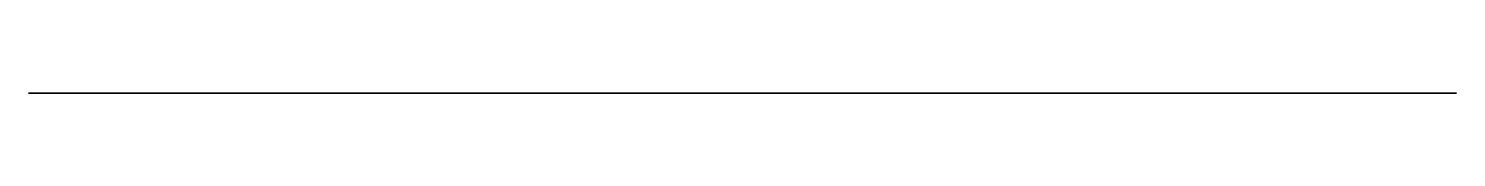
# Model space of a CAD drawing. Header units: millimetres. Extents: x 75.9 to 91.4, y 0 to 0.
import ezdxf

# ---------------------------------------------------------------- set-up
doc = ezdxf.new("R2010")
doc.units = ezdxf.units.MM
doc.layers.get('0').update_dxf_attribs({"color": 194, "true_color": 0x551cb1})

msp = doc.modelspace()

# ---------------------------------------------------------------- linework, layer by layer
at = {"color": 234, "true_color": 0xb11b58}
msp.add_polyline3d([(85.827, 0, 12.073), (75.919, 0, 12.078), (75.919, 0, -19.504), (77.717, 0, -21.134), (77.717, 0, -88.985), (75.919, 0, -90.473), (75.919, 0, -119.528), (91.395, 0, -119.528), (91.395, 0, -26.339), (90.915, 0, -26.016), (90.448, 0, -25.675), (89.996, 0, -25.317), (89.558, 0, -24.944), (89.136, 0, -24.555), (88.729, 0, -24.15), (88.337, 0, -23.731), (87.962, 0, -23.297), (87.603, 0, -22.85), (87.262, 0, -22.389), (86.937, 0, -21.915), (86.631, 0, -21.429), (86.343, 0, -20.931), (86.073, 0, -20.422), (85.822, 0, -19.901), (85.591, 0, -19.37), (85.38, 0, -18.831), (85.19, 0, -18.285), (85.021, 0, -17.734), (84.873, 0, -17.178), (84.747, 0, -16.617), (84.642, 0, -16.053), (84.559, 0, -15.485), (84.497, 0, -14.915), (84.456, 0, -14.343), (84.437, 0, -13.77), (84.44, 0, -13.196), (84.464, 0, -12.622), (84.51, 0, -12.048), (84.578, 0, -11.476), (84.668, 0, -10.905), (84.779, 0, -10.337), (84.913, 0, -9.773), (85.067, 0, -9.216), (85.241, 0, -8.667), (85.436, 0, -8.126), (85.651, 0, -7.593), (85.886, 0, -7.069), (86.14, 0, -6.555), (86.413, 0, -6.05), (86.705, 0, -5.557), (87.016, 0, -5.074), (87.344, 0, -4.604), (87.691, 0, -4.145), (88.055, 0, -3.7), (88.436, 0, -3.267), (88.835, 0, -2.849), (89.25, 0, -2.445), (89.504, 0, -2.199), (89.749, 0, -1.946), (89.98, 0, -1.683), (90.193, 0, -1.409), (90.292, 0, -1.268), (90.384, 0, -1.123), (90.47, 0, -0.974), (90.55, 0, -0.821), (90.621, 0, -0.665), (90.685, 0, -0.504), (90.741, 0, -0.339), (90.787, 0, -0.169), (90.826, 0, 0.003), (90.856, 0, 0.177), (90.878, 0, 0.351), (90.893, 0, 0.526), (90.9, 0, 0.7), (90.899, 0, 0.875), (90.89, 0, 1.049), (90.874, 0, 1.223), (90.85, 0, 1.396), (90.819, 0, 1.567), (90.78, 0, 1.738), (90.733, 0, 1.906), (90.679, 0, 2.073), (90.617, 0, 2.237), (90.548, 0, 2.399), (90.472, 0, 2.559), (90.388, 0, 2.715), (90.298, 0, 2.866), (90.201, 0, 3.013), (90.099, 0, 3.155), (89.99, 0, 3.292), (89.876, 0, 3.424), (89.755, 0, 3.55), (89.63, 0, 3.672), (89.499, 0, 3.787), (89.364, 0, 3.897), (89.223, 0, 4.001), (89.078, 0, 4.098), (88.928, 0, 4.189), (88.774, 0, 4.274), (88.616, 0, 4.352), (88.454, 0, 4.423), (88.454, 0, 7.21), (88.28, 0, 7.317), (88.11, 0, 7.43), (87.945, 0, 7.55), (87.784, 0, 7.675), (87.628, 0, 7.807), (87.477, 0, 7.944), (87.332, 0, 8.087), (87.191, 0, 8.235), (87.056, 0, 8.389), (86.928, 0, 8.547), (86.805, 0, 8.71), (86.689, 0, 8.877), (86.579, 0, 9.049), (86.475, 0, 9.225), (86.378, 0, 9.404), (86.288, 0, 9.588), (86.217, 0, 9.75), (86.153, 0, 9.915), (86.043, 0, 10.251), (85.984, 0, 10.472), (85.937, 0, 10.697), (85.899, 0, 10.923), (85.871, 0, 11.151), (85.837, 0, 11.611)], close=True, dxfattribs=at)

doc.saveas('drawing.dxf')
